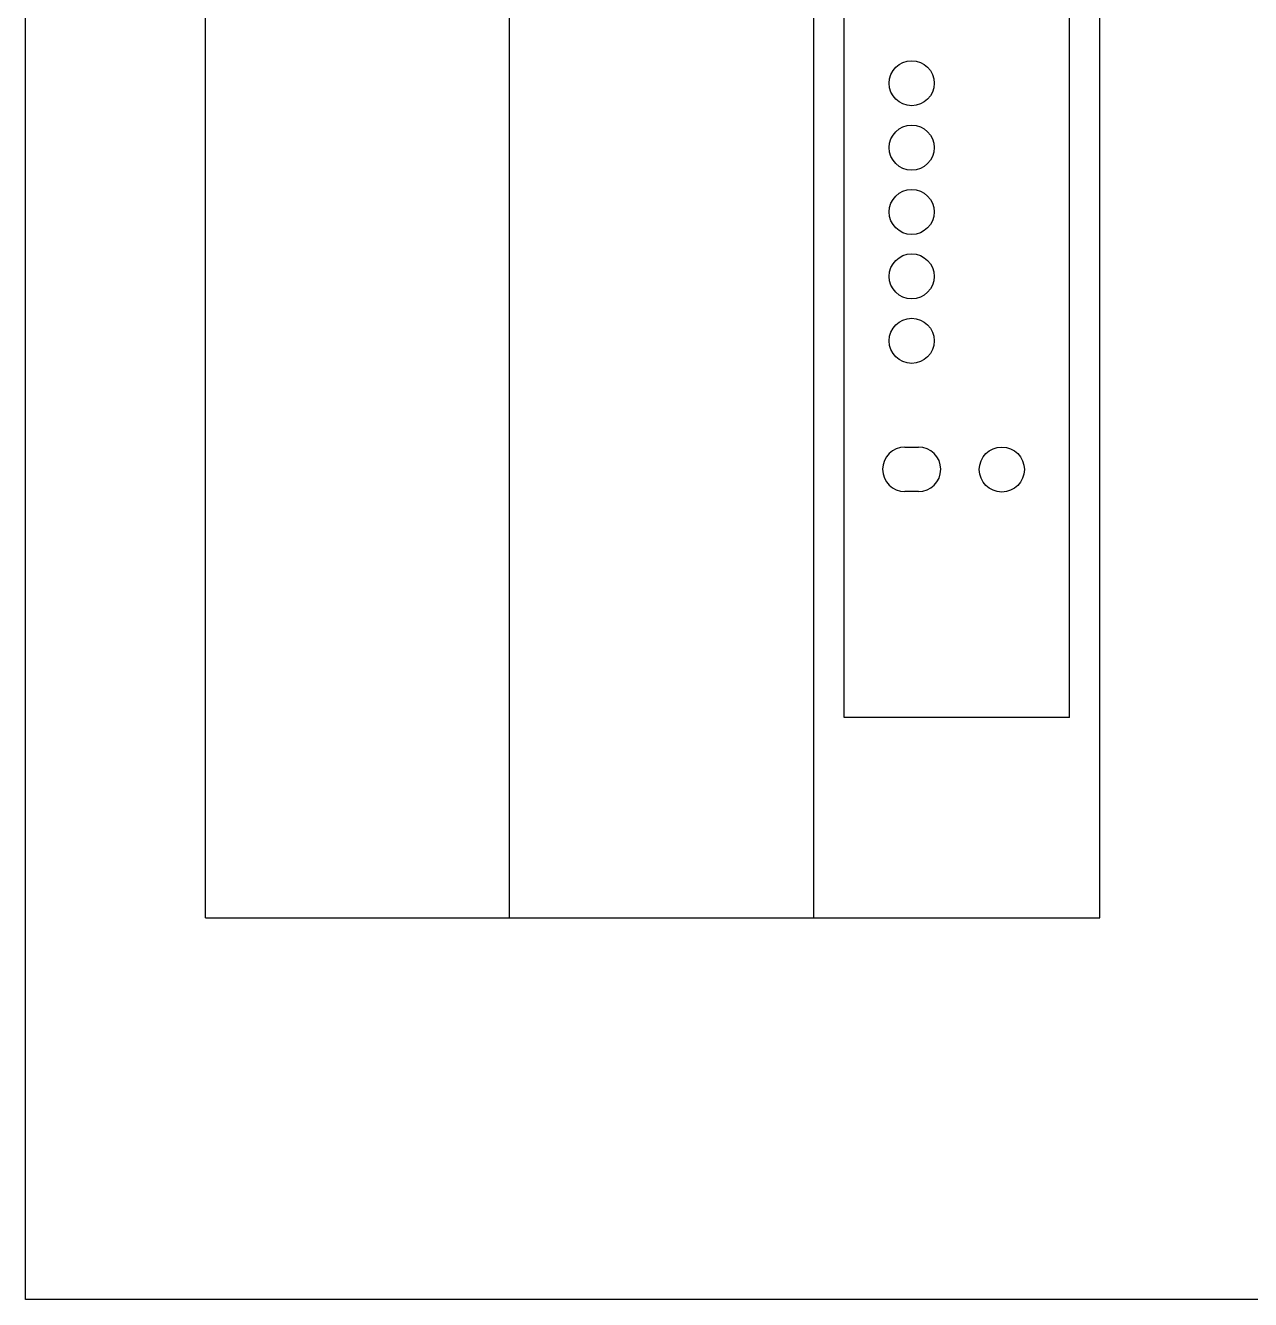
# Model space of a CAD drawing. Header units: millimetres. Extents: x 1770 to 79508, y 361 to 52020.
# Drawn here: x 9470 to 10558, y 2246 to 3377 of the extents above; entities that cross this region are included whole.
import ezdxf

# ---------------------------------------------------------------- set-up
doc = ezdxf.new("R2010")
doc.units = ezdxf.units.MM
doc.header["$LTSCALE"] = 0.2
doc.layers.add('ZZ-OBJE', color=3, linetype='Continuous')

msp = doc.modelspace()

# ---------------------------------------------------------------- linework, layer by layer
at = {"layer": 'ZZ-OBJE'}
for p, q in [((9470.2, 2245.6), (9470.2, 4508)), ((12170.6, 2245.6), (9470.2, 2245.6))]:
    msp.add_line(p, q, dxfattribs=at)
at = {"layer": 'ZZ-OBJE', "linetype": 'Continuous'}
for p, q in [((9630, 2584.6), (9630, 3969.5)), ((10170, 2584.6), (10170, 3969.5)), ((10424.1, 2584.6), (10424.1, 3969.5)), ((9900, 2584.6), (9900, 3778.9)), ((9630, 2584.6), (10424.1, 2584.6))]:
    msp.add_line(p, q, dxfattribs=at)
at = {"layer": 'ZZ-OBJE', "color": 7, "linetype": 'Continuous'}
for p, q in [((10197, 2762.4), (10197, 3778.9)), ((10397.1, 2762.4), (10397.1, 3778.9)), ((10251, 3002.5), (10263, 3002.5)), ((10263, 2962.9), (10251, 2962.9)), ((10397.1, 2762.4), (10197, 2762.4))]:
    msp.add_line(p, q, dxfattribs=at)
for centre in [(10257, 3325.5), (10257, 3268.3), (10257, 3211.2), (10257, 3154), (10257, 3096.8), (10337, 2982.5)]:
    msp.add_circle(centre, 20, dxfattribs=at)
for centre, start, end in [((10251, 2982.7), 90, 270), ((10263, 2982.7), 270, 90)]:
    msp.add_arc(centre, 19.8, start, end, dxfattribs=at)

doc.saveas('drawing.dxf')
